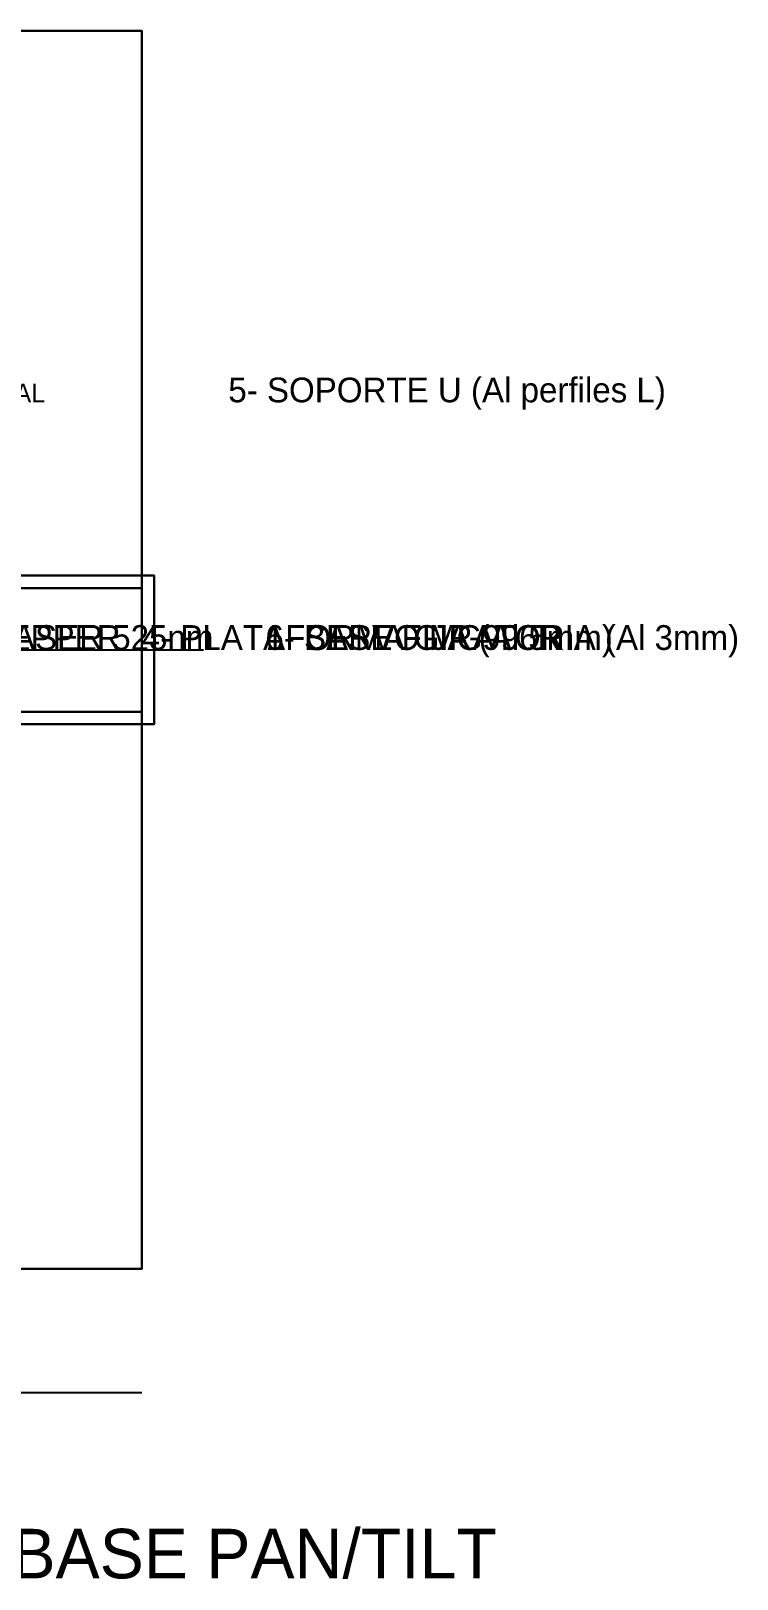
# Model space of a CAD drawing. Header units: metres. Extents: x -140 to 196, y -168 to 100.
# Drawn here: x 82.1 to 196.3, y -150.1 to 100 of the extents above; entities that cross this region are included whole.
import ezdxf

# ---------------------------------------------------------------- set-up
doc = ezdxf.new("R2010")
doc.units = ezdxf.units.M
for name, color, linetype in [('BASE', 8, 'Continuous'), ('COTAS', 2, 'Continuous'), ('SERVO', 40, 'Continuous'), ('TEXTO', 7, 'Continuous')]:
    doc.layers.add(name, color=color, linetype=linetype)

msp = doc.modelspace()

# ---------------------------------------------------------------- linework, layer by layer
at = {"layer": 'BASE'}
for points in [[(-100, -100), (100, -100), (100, 100), (-100, 100)], [(-100, -100, 5), (100, -100, 5), (100, 100, 5), (-100, 100, 5)], [(100, 100), (-100, 100), (-100, 100, 5), (100, 100, 5)], [(100, -100), (100, 100), (100, 100, 5), (100, -100, 5)], [(-100, -100), (100, -100), (100, -100, 5), (-100, -100, 5)]]:
    msp.add_3dface(points, dxfattribs=at)
at = {"layer": 'COTAS'}
for p, q in [((-70, 0, 76), (110, 0, 76)), ((-100, -120), (100, -120))]:
    msp.add_line(p, q, dxfattribs=at)
at = {"layer": 'SERVO'}
for points in [[(58, -12, 70), (102, -12, 70), (102, 12, 70), (58, 12, 70)], [(58, -12, 72.5), (102, -12, 72.5), (102, 12, 72.5), (58, 12, 72.5)], [(102, 12, 70), (58, 12, 70), (58, 12, 72.5), (102, 12, 72.5)], [(102, -12, 70), (102, 12, 70), (102, 12, 72.5), (102, -12, 72.5)], [(60, -10, 58), (100, -10, 58), (100, 10, 58), (60, 10, 58)], [(60, -10, 94), (100, -10, 94), (100, 10, 94), (60, 10, 94)], [(100, 10, 58), (60, 10, 58), (60, 10, 94), (100, 10, 94)], [(100, -10, 58), (100, 10, 58), (100, 10, 94), (100, -10, 94)], [(60, -10, 58), (100, -10, 58), (100, -10, 94), (60, -10, 94)], [(58, -12, 70), (102, -12, 70), (102, -12, 72.5), (58, -12, 72.5)]]:
    msp.add_3dface(points, dxfattribs=at)

# ---------------------------------------------------------------- texts
at = {"layer": 'TEXTO'}
for s, height, p in [('3- RODAMIENTO AXIAL', 3, (40, 40, 8.5)), ('5- SOPORTE U (Al perfiles L)', 4, (114, 40, 56)), ('2- NEMA 17 STEPPER', 4, (41, 0, -24)), ('9- MODULO LASER 525nm', 4, (45, 0, 178)), ('4- PLATAFORMA GIRATORIA (Al 3mm)', 4, (100, 0, 14.5)), ('6- SERVO MG996R', 4, (120, 0, 76)), ('1- BASE FIJA (Al 5mm)', 4, (120, 0, 2.5)), ('AHUYENTADOR LASER DE AVES - BASE PAN/TILT', 8, (-100, -150))]:
    msp.add_text(s, height=height, dxfattribs=at).set_placement(p)

doc.saveas('drawing.dxf')
